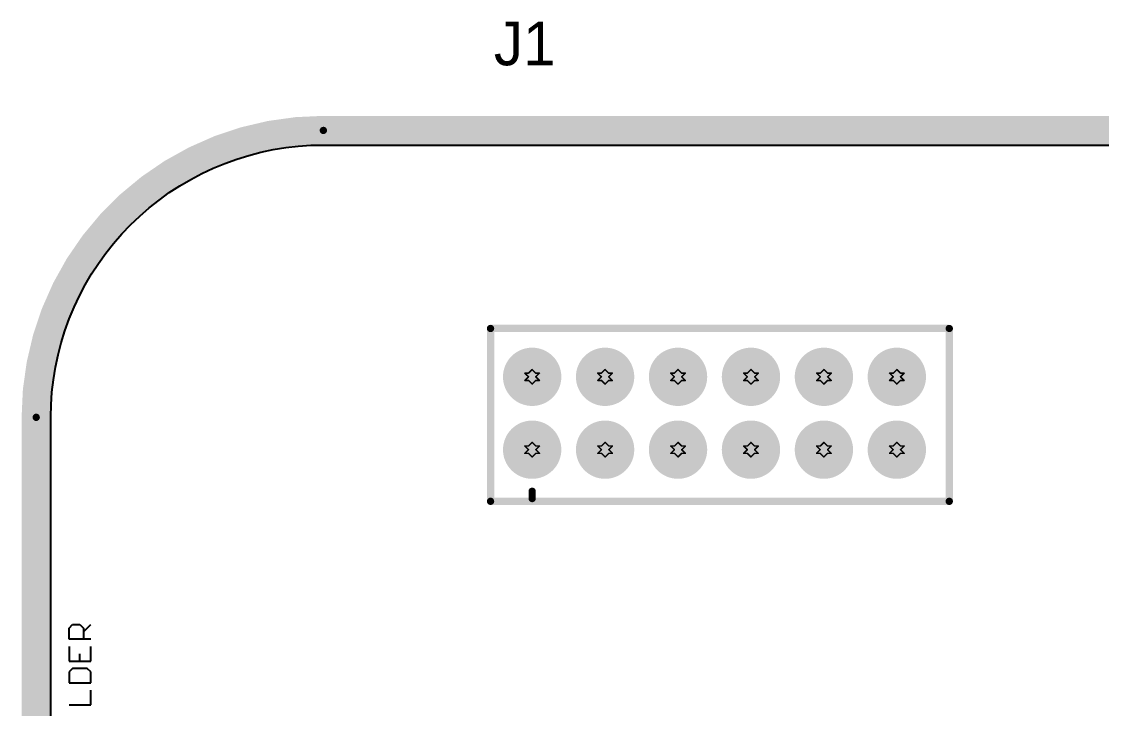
# Model space of a CAD drawing. Header units: millimetres. Extents: x 38 to 445, y 25 to 285.
# Drawn here: x 154.43 to 192.04, y 186.05 to 209.99 of the extents above; entities that cross this region are included whole.
import ezdxf

# ---------------------------------------------------------------- set-up
doc = ezdxf.new("R2010")
doc.units = ezdxf.units.MM
for name, color, linetype in [('BottomLayer', 5, 'Continuous'), ('BottomSolder', 6, 'Continuous'), ('DrillDrawing', 1, 'Continuous'), ('InternalPlane1', 76, 'Continuous'), ('InternalPlane2', 16, 'Continuous'), ('Mechanical2', 216, 'Continuous'), ('Mechanical8', 56, 'Continuous'), ('MultiLayer', 9, 'Continuous'), ('PadHoleLayer', 156, 'Continuous'), ('TopLayer', 1, 'Continuous'), ('TopOverlay', 2, 'Continuous'), ('TopSolder', 216, 'Continuous')]:
    doc.layers.add(name, color=color, linetype=linetype)

# ---------------------------------------------------------------- blocks, each defined once
blk = doc.blocks.new('PMOD_2')
at = {"layer": 'BottomLayer', "const_width": 0.75}
for points in [[(-0.375, 2.54, 1), (0.375, 2.54, 1)], [(2.165, 2.54, 1), (2.915, 2.54, 1)], [(4.705, 2.54, 1), (5.455, 2.54, 1)], [(7.245, 2.54, 1), (7.995, 2.54, 1)], [(9.785, 2.54, 1), (10.535, 2.54, 1)], [(12.325, 2.54, 1), (13.075, 2.54, 1)], [(-0.375, 0, 1), (0.375, 0, 1)], [(2.165, 0, 1), (2.915, 0, 1)], [(4.705, 0, 1), (5.455, 0, 1)], [(7.245, 0, 1), (7.995, 0, 1)], [(9.785, 0, 1), (10.535, 0, 1)], [(12.325, 0, 1), (13.075, 0, 1)]]:
    blk.add_lwpolyline(points, format="xyb", close=True, dxfattribs=at)
at = {"layer": 'BottomSolder', "const_width": 0.852}
for points in [[(-0.426, 2.54, 1), (0.426, 2.54, 1)], [(2.114, 2.54, 1), (2.966, 2.54, 1)], [(4.654, 2.54, 1), (5.506, 2.54, 1)], [(7.194, 2.54, 1), (8.046, 2.54, 1)], [(9.734, 2.54, 1), (10.586, 2.54, 1)], [(12.274, 2.54, 1), (13.126, 2.54, 1)], [(-0.426, 0, 1), (0.426, 0, 1)], [(2.114, 0, 1), (2.966, 0, 1)], [(4.654, 0, 1), (5.506, 0, 1)], [(7.194, 0, 1), (8.046, 0, 1)], [(9.734, 0, 1), (10.586, 0, 1)], [(12.274, 0, 1), (13.126, 0, 1)]]:
    blk.add_lwpolyline(points, format="xyb", close=True, dxfattribs=at)
at = {"layer": 'InternalPlane1', "const_width": 1.016}
for points in [[(-0.508, 2.54, 1), (0.508, 2.54, 1)], [(2.032, 2.54, 1), (3.048, 2.54, 1)], [(4.572, 2.54, 1), (5.588, 2.54, 1)], [(7.112, 2.54, 1), (8.128, 2.54, 1)], [(9.652, 2.54, 1), (10.668, 2.54, 1)], [(12.192, 2.54, 1), (13.208, 2.54, 1)], [(-0.508, 0, 1), (0.508, 0, 1)], [(2.032, 0, 1), (3.048, 0, 1)], [(4.572, 0, 1), (5.588, 0, 1)], [(7.112, 0, 1), (8.128, 0, 1)], [(9.652, 0, 1), (10.668, 0, 1)], [(12.192, 0, 1), (13.208, 0, 1)]]:
    blk.add_lwpolyline(points, format="xyb", close=True, dxfattribs=at)
at = {"layer": 'InternalPlane2', "const_width": 1.016}
for points in [[(-0.508, 2.54, 1), (0.508, 2.54, 1)], [(2.032, 2.54, 1), (3.048, 2.54, 1)], [(4.572, 2.54, 1), (5.588, 2.54, 1)], [(7.112, 2.54, 1), (8.128, 2.54, 1)], [(9.652, 2.54, 1), (10.668, 2.54, 1)], [(12.192, 2.54, 1), (13.208, 2.54, 1)], [(-0.508, 0, 1), (0.508, 0, 1)], [(2.032, 0, 1), (3.048, 0, 1)], [(4.572, 0, 1), (5.588, 0, 1)], [(7.112, 0, 1), (8.128, 0, 1)], [(9.652, 0, 1), (10.668, 0, 1)], [(12.192, 0, 1), (13.208, 0, 1)]]:
    blk.add_lwpolyline(points, format="xyb", close=True, dxfattribs=at)
at = {"layer": 'MultiLayer', "const_width": 0.75}
for points in [[(-0.375, 2.54, 1), (0.375, 2.54, 1)], [(2.165, 2.54, 1), (2.915, 2.54, 1)], [(4.705, 2.54, 1), (5.455, 2.54, 1)], [(7.245, 2.54, 1), (7.995, 2.54, 1)], [(9.785, 2.54, 1), (10.535, 2.54, 1)], [(12.325, 2.54, 1), (13.075, 2.54, 1)], [(-0.375, 0, 1), (0.375, 0, 1)], [(2.165, 0, 1), (2.915, 0, 1)], [(4.705, 0, 1), (5.455, 0, 1)], [(7.245, 0, 1), (7.995, 0, 1)], [(9.785, 0, 1), (10.535, 0, 1)], [(12.325, 0, 1), (13.075, 0, 1)]]:
    blk.add_lwpolyline(points, format="xyb", close=True, dxfattribs=at)
at = {"layer": 'PadHoleLayer', "const_width": 0.508}
for points in [[(-0.254, 2.54, 1), (0.254, 2.54, 1)], [(2.286, 2.54, 1), (2.794, 2.54, 1)], [(4.826, 2.54, 1), (5.334, 2.54, 1)], [(7.366, 2.54, 1), (7.874, 2.54, 1)], [(9.906, 2.54, 1), (10.414, 2.54, 1)], [(12.446, 2.54, 1), (12.954, 2.54, 1)], [(-0.254, 0, 1), (0.254, 0, 1)], [(2.286, 0, 1), (2.794, 0, 1)], [(4.826, 0, 1), (5.334, 0, 1)], [(7.366, 0, 1), (7.874, 0, 1)], [(9.906, 0, 1), (10.414, 0, 1)], [(12.446, 0, 1), (12.954, 0, 1)]]:
    blk.add_lwpolyline(points, format="xyb", close=True, dxfattribs=at)
at = {"layer": 'TopLayer', "const_width": 0.75}
for points in [[(-0.375, 2.54, 1), (0.375, 2.54, 1)], [(2.165, 2.54, 1), (2.915, 2.54, 1)], [(4.705, 2.54, 1), (5.455, 2.54, 1)], [(7.245, 2.54, 1), (7.995, 2.54, 1)], [(9.785, 2.54, 1), (10.535, 2.54, 1)], [(12.325, 2.54, 1), (13.075, 2.54, 1)], [(-0.375, 0, 1), (0.375, 0, 1)], [(2.165, 0, 1), (2.915, 0, 1)], [(4.705, 0, 1), (5.455, 0, 1)], [(7.245, 0, 1), (7.995, 0, 1)], [(9.785, 0, 1), (10.535, 0, 1)], [(12.325, 0, 1), (13.075, 0, 1)]]:
    blk.add_lwpolyline(points, format="xyb", close=True, dxfattribs=at)
at = {"layer": 'TopOverlay', "const_width": 0.254}
for points in [[(-1.45, 4.225), (14.525, 4.225)], [(-1.45, -1.8), (-1.45, 4.225)], [(14.525, -1.8), (14.525, 4.225)], [(0, -1.704), (0, -1.45)], [(-1.45, -1.8), (14.525, -1.8)]]:
    blk.add_lwpolyline(points, dxfattribs=at)
at = {"layer": 'TopOverlay', "const_width": 0.127}
for points in [[(-1.513, 4.225, 1), (-1.386, 4.225, 1)], [(-1.513, 4.225, 1), (-1.386, 4.225, 1)], [(14.462, 4.225, 1), (14.589, 4.225, 1)], [(14.462, 4.225, 1), (14.589, 4.225, 1)], [(-0.064, -1.45, 1), (0.064, -1.45, 1)], [(-1.513, -1.8, 1), (-1.386, -1.8, 1)], [(-1.513, -1.8, 1), (-1.386, -1.8, 1)], [(-0.064, -1.704, 1), (0.064, -1.704, 1)], [(14.462, -1.8, 1), (14.589, -1.8, 1)], [(14.462, -1.8, 1), (14.589, -1.8, 1)]]:
    blk.add_lwpolyline(points, format="xyb", close=True, dxfattribs=at)
at = {"layer": 'TopSolder', "const_width": 0.852}
for points in [[(-0.426, 2.54, 1), (0.426, 2.54, 1)], [(2.114, 2.54, 1), (2.966, 2.54, 1)], [(4.654, 2.54, 1), (5.506, 2.54, 1)], [(7.194, 2.54, 1), (8.046, 2.54, 1)], [(9.734, 2.54, 1), (10.586, 2.54, 1)], [(12.274, 2.54, 1), (13.126, 2.54, 1)], [(-0.426, 0, 1), (0.426, 0, 1)], [(2.114, 0, 1), (2.966, 0, 1)], [(4.654, 0, 1), (5.506, 0, 1)], [(7.194, 0, 1), (8.046, 0, 1)], [(9.734, 0, 1), (10.586, 0, 1)], [(12.274, 0, 1), (13.126, 0, 1)]]:
    blk.add_lwpolyline(points, format="xyb", close=True, dxfattribs=at)

msp = doc.modelspace()

# ---------------------------------------------------------------- linework, layer by layer
at = {"layer": 'DrillDrawing', "const_width": 0.0508}
for points in [[(172.085, 197.739), (172.212, 197.866)], [(172.212, 197.866), (172.339, 197.739)], [(174.625, 197.739), (174.752, 197.866)], [(174.752, 197.866), (174.879, 197.739)], [(177.165, 197.739), (177.292, 197.866)], [(177.292, 197.866), (177.419, 197.739)], [(179.705, 197.739), (179.832, 197.866)], [(179.832, 197.866), (179.959, 197.739)], [(182.245, 197.739), (182.372, 197.866)], [(182.372, 197.866), (182.499, 197.739)], [(184.785, 197.739), (184.912, 197.866)], [(184.912, 197.866), (185.039, 197.739)], [(171.958, 197.739), (172.085, 197.612)], [(171.958, 197.739), (172.085, 197.739)], [(171.958, 197.485), (172.085, 197.612)], [(171.958, 197.485), (172.085, 197.485)], [(172.085, 197.485), (172.212, 197.358)], [(172.212, 197.358), (172.339, 197.485)], [(172.339, 197.739), (172.466, 197.739)], [(172.339, 197.612), (172.466, 197.739)], [(172.339, 197.612), (172.466, 197.485)], [(172.339, 197.485), (172.466, 197.485)], [(174.498, 197.739), (174.625, 197.612)], [(174.498, 197.739), (174.625, 197.739)], [(174.498, 197.485), (174.625, 197.612)], [(174.498, 197.485), (174.625, 197.485)], [(174.625, 197.485), (174.752, 197.358)], [(174.752, 197.358), (174.879, 197.485)], [(174.879, 197.739), (175.006, 197.739)], [(174.879, 197.612), (175.006, 197.739)], [(174.879, 197.612), (175.006, 197.485)], [(174.879, 197.485), (175.006, 197.485)], [(177.038, 197.739), (177.165, 197.612)], [(177.038, 197.739), (177.165, 197.739)], [(177.038, 197.485), (177.165, 197.612)], [(177.038, 197.485), (177.165, 197.485)], [(177.165, 197.485), (177.292, 197.358)], [(177.292, 197.358), (177.419, 197.485)], [(177.419, 197.739), (177.546, 197.739)], [(177.419, 197.612), (177.546, 197.739)], [(177.419, 197.612), (177.546, 197.485)], [(177.419, 197.485), (177.546, 197.485)], [(179.578, 197.739), (179.705, 197.612)], [(179.578, 197.739), (179.705, 197.739)], [(179.578, 197.485), (179.705, 197.612)], [(179.578, 197.485), (179.705, 197.485)], [(179.705, 197.485), (179.832, 197.358)], [(179.832, 197.358), (179.959, 197.485)], [(179.959, 197.739), (180.086, 197.739)], [(179.959, 197.612), (180.086, 197.739)], [(179.959, 197.612), (180.086, 197.485)], [(179.959, 197.485), (180.086, 197.485)], [(182.118, 197.739), (182.245, 197.612)], [(182.118, 197.739), (182.245, 197.739)], [(182.118, 197.485), (182.245, 197.612)], [(182.118, 197.485), (182.245, 197.485)], [(182.245, 197.485), (182.372, 197.358)], [(182.372, 197.358), (182.499, 197.485)], [(182.499, 197.739), (182.626, 197.739)], [(182.499, 197.612), (182.626, 197.739)], [(182.499, 197.612), (182.626, 197.485)], [(182.499, 197.485), (182.626, 197.485)], [(184.658, 197.739), (184.785, 197.612)], [(184.658, 197.739), (184.785, 197.739)], [(184.658, 197.485), (184.785, 197.612)], [(184.658, 197.485), (184.785, 197.485)], [(184.785, 197.485), (184.912, 197.358)], [(184.912, 197.358), (185.039, 197.485)], [(185.039, 197.739), (185.166, 197.739)], [(185.039, 197.612), (185.166, 197.739)], [(185.039, 197.612), (185.166, 197.485)], [(185.039, 197.485), (185.166, 197.485)], [(171.958, 195.199), (172.085, 195.072)], [(171.958, 195.199), (172.085, 195.199)], [(172.085, 195.199), (172.212, 195.326)], [(172.212, 195.326), (172.339, 195.199)], [(172.339, 195.199), (172.466, 195.199)], [(172.339, 195.072), (172.466, 195.199)], [(174.498, 195.199), (174.625, 195.072)], [(174.498, 195.199), (174.625, 195.199)], [(174.625, 195.199), (174.752, 195.326)], [(174.752, 195.326), (174.879, 195.199)], [(174.879, 195.199), (175.006, 195.199)], [(174.879, 195.072), (175.006, 195.199)], [(177.038, 195.199), (177.165, 195.072)], [(177.038, 195.199), (177.165, 195.199)], [(177.165, 195.199), (177.292, 195.326)], [(177.292, 195.326), (177.419, 195.199)], [(177.419, 195.199), (177.546, 195.199)], [(177.419, 195.072), (177.546, 195.199)], [(179.578, 195.199), (179.705, 195.072)], [(179.578, 195.199), (179.705, 195.199)], [(179.705, 195.199), (179.832, 195.326)], [(179.832, 195.326), (179.959, 195.199)], [(179.959, 195.199), (180.086, 195.199)], [(179.959, 195.072), (180.086, 195.199)], [(182.118, 195.199), (182.245, 195.072)], [(182.118, 195.199), (182.245, 195.199)], [(182.245, 195.199), (182.372, 195.326)], [(182.372, 195.326), (182.499, 195.199)], [(182.499, 195.199), (182.626, 195.199)], [(182.499, 195.072), (182.626, 195.199)], [(184.658, 195.199), (184.785, 195.072)], [(184.658, 195.199), (184.785, 195.199)], [(184.785, 195.199), (184.912, 195.326)], [(184.912, 195.326), (185.039, 195.199)], [(185.039, 195.199), (185.166, 195.199)], [(185.039, 195.072), (185.166, 195.199)], [(171.958, 194.945), (172.085, 195.072)], [(171.958, 194.945), (172.085, 194.945)], [(172.085, 194.945), (172.212, 194.818)], [(172.212, 194.818), (172.339, 194.945)], [(172.339, 195.072), (172.466, 194.945)], [(172.339, 194.945), (172.466, 194.945)], [(174.498, 194.945), (174.625, 195.072)], [(174.498, 194.945), (174.625, 194.945)], [(174.625, 194.945), (174.752, 194.818)], [(174.752, 194.818), (174.879, 194.945)], [(174.879, 195.072), (175.006, 194.945)], [(174.879, 194.945), (175.006, 194.945)], [(177.038, 194.945), (177.165, 195.072)], [(177.038, 194.945), (177.165, 194.945)], [(177.165, 194.945), (177.292, 194.818)], [(177.292, 194.818), (177.419, 194.945)], [(177.419, 195.072), (177.546, 194.945)], [(177.419, 194.945), (177.546, 194.945)], [(179.578, 194.945), (179.705, 195.072)], [(179.578, 194.945), (179.705, 194.945)], [(179.705, 194.945), (179.832, 194.818)], [(179.832, 194.818), (179.959, 194.945)], [(179.959, 195.072), (180.086, 194.945)], [(179.959, 194.945), (180.086, 194.945)], [(182.118, 194.945), (182.245, 195.072)], [(182.118, 194.945), (182.245, 194.945)], [(182.245, 194.945), (182.372, 194.818)], [(182.372, 194.818), (182.499, 194.945)], [(182.499, 195.072), (182.626, 194.945)], [(182.499, 194.945), (182.626, 194.945)], [(184.658, 194.945), (184.785, 195.072)], [(184.658, 194.945), (184.785, 194.945)], [(184.785, 194.945), (184.912, 194.818)], [(184.912, 194.818), (185.039, 194.945)], [(185.039, 195.072), (185.166, 194.945)], [(185.039, 194.945), (185.166, 194.945)]]:
    msp.add_lwpolyline(points, dxfattribs=at)
at = {"layer": 'DrillDrawing', "const_width": 0.0254}
for points in [[(172.199, 197.866, 1), (172.225, 197.866, 1)], [(172.199, 197.866, 1), (172.225, 197.866, 1)], [(174.739, 197.866, 1), (174.765, 197.866, 1)], [(174.739, 197.866, 1), (174.765, 197.866, 1)], [(177.279, 197.866, 1), (177.305, 197.866, 1)], [(177.279, 197.866, 1), (177.305, 197.866, 1)], [(179.819, 197.866, 1), (179.845, 197.866, 1)], [(179.819, 197.866, 1), (179.845, 197.866, 1)], [(182.359, 197.866, 1), (182.385, 197.866, 1)], [(182.359, 197.866, 1), (182.385, 197.866, 1)], [(184.899, 197.866, 1), (184.925, 197.866, 1)], [(184.899, 197.866, 1), (184.925, 197.866, 1)], [(171.945, 197.739, 1), (171.971, 197.739, 1)], [(171.945, 197.739, 1), (171.971, 197.739, 1)], [(171.945, 197.485, 1), (171.971, 197.485, 1)], [(171.945, 197.485, 1), (171.971, 197.485, 1)], [(172.072, 197.739, 1), (172.098, 197.739, 1)], [(172.072, 197.739, 1), (172.098, 197.739, 1)], [(172.072, 197.612, 1), (172.098, 197.612, 1)], [(172.072, 197.612, 1), (172.098, 197.612, 1)], [(172.072, 197.485, 1), (172.098, 197.485, 1)], [(172.072, 197.485, 1), (172.098, 197.485, 1)], [(172.326, 197.739, 1), (172.352, 197.739, 1)], [(172.326, 197.739, 1), (172.352, 197.739, 1)], [(172.326, 197.612, 1), (172.352, 197.612, 1)], [(172.326, 197.612, 1), (172.352, 197.612, 1)], [(172.326, 197.485, 1), (172.352, 197.485, 1)], [(172.326, 197.485, 1), (172.352, 197.485, 1)], [(172.453, 197.739, 1), (172.479, 197.739, 1)], [(172.453, 197.739, 1), (172.479, 197.739, 1)], [(172.453, 197.485, 1), (172.479, 197.485, 1)], [(172.453, 197.485, 1), (172.479, 197.485, 1)], [(174.485, 197.739, 1), (174.511, 197.739, 1)], [(174.485, 197.739, 1), (174.511, 197.739, 1)], [(174.485, 197.485, 1), (174.511, 197.485, 1)], [(174.485, 197.485, 1), (174.511, 197.485, 1)], [(174.612, 197.739, 1), (174.638, 197.739, 1)], [(174.612, 197.739, 1), (174.638, 197.739, 1)], [(174.612, 197.612, 1), (174.638, 197.612, 1)], [(174.612, 197.612, 1), (174.638, 197.612, 1)], [(174.612, 197.485, 1), (174.638, 197.485, 1)], [(174.612, 197.485, 1), (174.638, 197.485, 1)], [(174.866, 197.739, 1), (174.892, 197.739, 1)], [(174.866, 197.739, 1), (174.892, 197.739, 1)], [(174.866, 197.612, 1), (174.892, 197.612, 1)], [(174.866, 197.612, 1), (174.892, 197.612, 1)], [(174.866, 197.485, 1), (174.892, 197.485, 1)], [(174.866, 197.485, 1), (174.892, 197.485, 1)], [(174.993, 197.739, 1), (175.019, 197.739, 1)], [(174.993, 197.739, 1), (175.019, 197.739, 1)], [(174.993, 197.485, 1), (175.019, 197.485, 1)], [(174.993, 197.485, 1), (175.019, 197.485, 1)], [(177.025, 197.739, 1), (177.051, 197.739, 1)], [(177.025, 197.739, 1), (177.051, 197.739, 1)], [(177.025, 197.485, 1), (177.051, 197.485, 1)], [(177.025, 197.485, 1), (177.051, 197.485, 1)], [(177.152, 197.739, 1), (177.178, 197.739, 1)], [(177.152, 197.739, 1), (177.178, 197.739, 1)], [(177.152, 197.612, 1), (177.178, 197.612, 1)], [(177.152, 197.612, 1), (177.178, 197.612, 1)], [(177.152, 197.485, 1), (177.178, 197.485, 1)], [(177.152, 197.485, 1), (177.178, 197.485, 1)], [(177.406, 197.739, 1), (177.432, 197.739, 1)], [(177.406, 197.739, 1), (177.432, 197.739, 1)], [(177.406, 197.612, 1), (177.432, 197.612, 1)], [(177.406, 197.612, 1), (177.432, 197.612, 1)], [(177.406, 197.485, 1), (177.432, 197.485, 1)], [(177.406, 197.485, 1), (177.432, 197.485, 1)], [(177.533, 197.739, 1), (177.559, 197.739, 1)], [(177.533, 197.739, 1), (177.559, 197.739, 1)], [(177.533, 197.485, 1), (177.559, 197.485, 1)], [(177.533, 197.485, 1), (177.559, 197.485, 1)], [(179.565, 197.739, 1), (179.591, 197.739, 1)], [(179.565, 197.739, 1), (179.591, 197.739, 1)], [(179.565, 197.485, 1), (179.591, 197.485, 1)], [(179.565, 197.485, 1), (179.591, 197.485, 1)], [(179.692, 197.739, 1), (179.718, 197.739, 1)], [(179.692, 197.739, 1), (179.718, 197.739, 1)], [(179.692, 197.612, 1), (179.718, 197.612, 1)], [(179.692, 197.612, 1), (179.718, 197.612, 1)], [(179.692, 197.485, 1), (179.718, 197.485, 1)], [(179.692, 197.485, 1), (179.718, 197.485, 1)], [(179.946, 197.739, 1), (179.972, 197.739, 1)], [(179.946, 197.739, 1), (179.972, 197.739, 1)], [(179.946, 197.612, 1), (179.972, 197.612, 1)], [(179.946, 197.612, 1), (179.972, 197.612, 1)], [(179.946, 197.485, 1), (179.972, 197.485, 1)], [(179.946, 197.485, 1), (179.972, 197.485, 1)], [(180.073, 197.739, 1), (180.099, 197.739, 1)], [(180.073, 197.739, 1), (180.099, 197.739, 1)], [(180.073, 197.485, 1), (180.099, 197.485, 1)], [(180.073, 197.485, 1), (180.099, 197.485, 1)], [(182.105, 197.739, 1), (182.131, 197.739, 1)], [(182.105, 197.739, 1), (182.131, 197.739, 1)], [(182.105, 197.485, 1), (182.131, 197.485, 1)], [(182.105, 197.485, 1), (182.131, 197.485, 1)], [(182.232, 197.739, 1), (182.258, 197.739, 1)], [(182.232, 197.739, 1), (182.258, 197.739, 1)], [(182.232, 197.612, 1), (182.258, 197.612, 1)], [(182.232, 197.612, 1), (182.258, 197.612, 1)], [(182.232, 197.485, 1), (182.258, 197.485, 1)], [(182.232, 197.485, 1), (182.258, 197.485, 1)], [(182.486, 197.739, 1), (182.512, 197.739, 1)], [(182.486, 197.739, 1), (182.512, 197.739, 1)], [(182.486, 197.612, 1), (182.512, 197.612, 1)], [(182.486, 197.612, 1), (182.512, 197.612, 1)], [(182.486, 197.485, 1), (182.512, 197.485, 1)], [(182.486, 197.485, 1), (182.512, 197.485, 1)], [(182.613, 197.739, 1), (182.639, 197.739, 1)], [(182.613, 197.739, 1), (182.639, 197.739, 1)], [(182.613, 197.485, 1), (182.639, 197.485, 1)], [(182.613, 197.485, 1), (182.639, 197.485, 1)], [(184.645, 197.739, 1), (184.671, 197.739, 1)], [(184.645, 197.739, 1), (184.671, 197.739, 1)], [(184.645, 197.485, 1), (184.671, 197.485, 1)], [(184.645, 197.485, 1), (184.671, 197.485, 1)], [(184.772, 197.739, 1), (184.798, 197.739, 1)], [(184.772, 197.739, 1), (184.798, 197.739, 1)], [(184.772, 197.612, 1), (184.798, 197.612, 1)], [(184.772, 197.612, 1), (184.798, 197.612, 1)], [(184.772, 197.485, 1), (184.798, 197.485, 1)], [(184.772, 197.485, 1), (184.798, 197.485, 1)], [(185.026, 197.739, 1), (185.052, 197.739, 1)], [(185.026, 197.739, 1), (185.052, 197.739, 1)], [(185.026, 197.612, 1), (185.052, 197.612, 1)], [(185.026, 197.612, 1), (185.052, 197.612, 1)], [(185.026, 197.485, 1), (185.052, 197.485, 1)], [(185.026, 197.485, 1), (185.052, 197.485, 1)], [(185.153, 197.739, 1), (185.179, 197.739, 1)], [(185.153, 197.739, 1), (185.179, 197.739, 1)], [(185.153, 197.485, 1), (185.179, 197.485, 1)], [(185.153, 197.485, 1), (185.179, 197.485, 1)], [(172.199, 197.358, 1), (172.225, 197.358, 1)], [(172.199, 197.358, 1), (172.225, 197.358, 1)], [(174.739, 197.358, 1), (174.765, 197.358, 1)], [(174.739, 197.358, 1), (174.765, 197.358, 1)], [(177.279, 197.358, 1), (177.305, 197.358, 1)], [(177.279, 197.358, 1), (177.305, 197.358, 1)], [(179.819, 197.358, 1), (179.845, 197.358, 1)], [(179.819, 197.358, 1), (179.845, 197.358, 1)], [(182.359, 197.358, 1), (182.385, 197.358, 1)], [(182.359, 197.358, 1), (182.385, 197.358, 1)], [(184.899, 197.358, 1), (184.925, 197.358, 1)], [(184.899, 197.358, 1), (184.925, 197.358, 1)], [(171.945, 195.199, 1), (171.971, 195.199, 1)], [(171.945, 195.199, 1), (171.971, 195.199, 1)], [(172.072, 195.199, 1), (172.098, 195.199, 1)], [(172.072, 195.199, 1), (172.098, 195.199, 1)], [(172.199, 195.326, 1), (172.225, 195.326, 1)], [(172.199, 195.326, 1), (172.225, 195.326, 1)], [(172.326, 195.199, 1), (172.352, 195.199, 1)], [(172.326, 195.199, 1), (172.352, 195.199, 1)], [(172.453, 195.199, 1), (172.479, 195.199, 1)], [(172.453, 195.199, 1), (172.479, 195.199, 1)], [(174.485, 195.199, 1), (174.511, 195.199, 1)], [(174.485, 195.199, 1), (174.511, 195.199, 1)], [(174.612, 195.199, 1), (174.638, 195.199, 1)], [(174.612, 195.199, 1), (174.638, 195.199, 1)], [(174.739, 195.326, 1), (174.765, 195.326, 1)], [(174.739, 195.326, 1), (174.765, 195.326, 1)], [(174.866, 195.199, 1), (174.892, 195.199, 1)], [(174.866, 195.199, 1), (174.892, 195.199, 1)], [(174.993, 195.199, 1), (175.019, 195.199, 1)], [(174.993, 195.199, 1), (175.019, 195.199, 1)], [(177.025, 195.199, 1), (177.051, 195.199, 1)], [(177.025, 195.199, 1), (177.051, 195.199, 1)], [(177.152, 195.199, 1), (177.178, 195.199, 1)], [(177.152, 195.199, 1), (177.178, 195.199, 1)], [(177.279, 195.326, 1), (177.305, 195.326, 1)], [(177.279, 195.326, 1), (177.305, 195.326, 1)], [(177.406, 195.199, 1), (177.432, 195.199, 1)], [(177.406, 195.199, 1), (177.432, 195.199, 1)], [(177.533, 195.199, 1), (177.559, 195.199, 1)], [(177.533, 195.199, 1), (177.559, 195.199, 1)], [(179.565, 195.199, 1), (179.591, 195.199, 1)], [(179.565, 195.199, 1), (179.591, 195.199, 1)], [(179.692, 195.199, 1), (179.718, 195.199, 1)], [(179.692, 195.199, 1), (179.718, 195.199, 1)], [(179.819, 195.326, 1), (179.845, 195.326, 1)], [(179.819, 195.326, 1), (179.845, 195.326, 1)], [(179.946, 195.199, 1), (179.972, 195.199, 1)], [(179.946, 195.199, 1), (179.972, 195.199, 1)], [(180.073, 195.199, 1), (180.099, 195.199, 1)], [(180.073, 195.199, 1), (180.099, 195.199, 1)], [(182.105, 195.199, 1), (182.131, 195.199, 1)], [(182.105, 195.199, 1), (182.131, 195.199, 1)], [(182.232, 195.199, 1), (182.258, 195.199, 1)], [(182.232, 195.199, 1), (182.258, 195.199, 1)], [(182.359, 195.326, 1), (182.385, 195.326, 1)], [(182.359, 195.326, 1), (182.385, 195.326, 1)], [(182.486, 195.199, 1), (182.512, 195.199, 1)], [(182.486, 195.199, 1), (182.512, 195.199, 1)], [(182.613, 195.199, 1), (182.639, 195.199, 1)], [(182.613, 195.199, 1), (182.639, 195.199, 1)], [(184.645, 195.199, 1), (184.671, 195.199, 1)], [(184.645, 195.199, 1), (184.671, 195.199, 1)], [(184.772, 195.199, 1), (184.798, 195.199, 1)], [(184.772, 195.199, 1), (184.798, 195.199, 1)], [(184.899, 195.326, 1), (184.925, 195.326, 1)], [(184.899, 195.326, 1), (184.925, 195.326, 1)], [(185.026, 195.199, 1), (185.052, 195.199, 1)], [(185.026, 195.199, 1), (185.052, 195.199, 1)], [(185.153, 195.199, 1), (185.179, 195.199, 1)], [(185.153, 195.199, 1), (185.179, 195.199, 1)], [(171.945, 194.945, 1), (171.971, 194.945, 1)], [(171.945, 194.945, 1), (171.971, 194.945, 1)], [(172.072, 195.072, 1), (172.098, 195.072, 1)], [(172.072, 195.072, 1), (172.098, 195.072, 1)], [(172.072, 194.945, 1), (172.098, 194.945, 1)], [(172.072, 194.945, 1), (172.098, 194.945, 1)], [(172.199, 194.818, 1), (172.225, 194.818, 1)], [(172.199, 194.818, 1), (172.225, 194.818, 1)], [(172.326, 195.072, 1), (172.352, 195.072, 1)], [(172.326, 195.072, 1), (172.352, 195.072, 1)], [(172.326, 194.945, 1), (172.352, 194.945, 1)], [(172.326, 194.945, 1), (172.352, 194.945, 1)], [(172.453, 194.945, 1), (172.479, 194.945, 1)], [(172.453, 194.945, 1), (172.479, 194.945, 1)], [(174.485, 194.945, 1), (174.511, 194.945, 1)], [(174.485, 194.945, 1), (174.511, 194.945, 1)], [(174.612, 195.072, 1), (174.638, 195.072, 1)], [(174.612, 195.072, 1), (174.638, 195.072, 1)], [(174.612, 194.945, 1), (174.638, 194.945, 1)], [(174.612, 194.945, 1), (174.638, 194.945, 1)], [(174.739, 194.818, 1), (174.765, 194.818, 1)], [(174.739, 194.818, 1), (174.765, 194.818, 1)], [(174.866, 195.072, 1), (174.892, 195.072, 1)], [(174.866, 195.072, 1), (174.892, 195.072, 1)], [(174.866, 194.945, 1), (174.892, 194.945, 1)], [(174.866, 194.945, 1), (174.892, 194.945, 1)], [(174.993, 194.945, 1), (175.019, 194.945, 1)], [(174.993, 194.945, 1), (175.019, 194.945, 1)], [(177.025, 194.945, 1), (177.051, 194.945, 1)], [(177.025, 194.945, 1), (177.051, 194.945, 1)], [(177.152, 195.072, 1), (177.178, 195.072, 1)], [(177.152, 195.072, 1), (177.178, 195.072, 1)], [(177.152, 194.945, 1), (177.178, 194.945, 1)], [(177.152, 194.945, 1), (177.178, 194.945, 1)], [(177.279, 194.818, 1), (177.305, 194.818, 1)], [(177.279, 194.818, 1), (177.305, 194.818, 1)], [(177.406, 195.072, 1), (177.432, 195.072, 1)], [(177.406, 195.072, 1), (177.432, 195.072, 1)], [(177.406, 194.945, 1), (177.432, 194.945, 1)], [(177.406, 194.945, 1), (177.432, 194.945, 1)], [(177.533, 194.945, 1), (177.559, 194.945, 1)], [(177.533, 194.945, 1), (177.559, 194.945, 1)], [(179.565, 194.945, 1), (179.591, 194.945, 1)], [(179.565, 194.945, 1), (179.591, 194.945, 1)], [(179.692, 195.072, 1), (179.718, 195.072, 1)], [(179.692, 195.072, 1), (179.718, 195.072, 1)], [(179.692, 194.945, 1), (179.718, 194.945, 1)], [(179.692, 194.945, 1), (179.718, 194.945, 1)], [(179.819, 194.818, 1), (179.845, 194.818, 1)], [(179.819, 194.818, 1), (179.845, 194.818, 1)], [(179.946, 195.072, 1), (179.972, 195.072, 1)], [(179.946, 195.072, 1), (179.972, 195.072, 1)], [(179.946, 194.945, 1), (179.972, 194.945, 1)], [(179.946, 194.945, 1), (179.972, 194.945, 1)], [(180.073, 194.945, 1), (180.099, 194.945, 1)], [(180.073, 194.945, 1), (180.099, 194.945, 1)], [(182.105, 194.945, 1), (182.131, 194.945, 1)], [(182.105, 194.945, 1), (182.131, 194.945, 1)], [(182.232, 195.072, 1), (182.258, 195.072, 1)], [(182.232, 195.072, 1), (182.258, 195.072, 1)], [(182.232, 194.945, 1), (182.258, 194.945, 1)], [(182.232, 194.945, 1), (182.258, 194.945, 1)], [(182.359, 194.818, 1), (182.385, 194.818, 1)], [(182.359, 194.818, 1), (182.385, 194.818, 1)], [(182.486, 195.072, 1), (182.512, 195.072, 1)], [(182.486, 195.072, 1), (182.512, 195.072, 1)], [(182.486, 194.945, 1), (182.512, 194.945, 1)], [(182.486, 194.945, 1), (182.512, 194.945, 1)], [(182.613, 194.945, 1), (182.639, 194.945, 1)], [(182.613, 194.945, 1), (182.639, 194.945, 1)], [(184.645, 194.945, 1), (184.671, 194.945, 1)], [(184.645, 194.945, 1), (184.671, 194.945, 1)], [(184.772, 195.072, 1), (184.798, 195.072, 1)], [(184.772, 195.072, 1), (184.798, 195.072, 1)], [(184.772, 194.945, 1), (184.798, 194.945, 1)], [(184.772, 194.945, 1), (184.798, 194.945, 1)], [(184.899, 194.818, 1), (184.925, 194.818, 1)], [(184.899, 194.818, 1), (184.925, 194.818, 1)], [(185.026, 195.072, 1), (185.052, 195.072, 1)], [(185.026, 195.072, 1), (185.052, 195.072, 1)], [(185.026, 194.945, 1), (185.052, 194.945, 1)], [(185.026, 194.945, 1), (185.052, 194.945, 1)], [(185.153, 194.945, 1), (185.179, 194.945, 1)], [(185.153, 194.945, 1), (185.179, 194.945, 1)]]:
    msp.add_lwpolyline(points, format="xyb", close=True, dxfattribs=at)
at = {"layer": 'InternalPlane1'}
for p, q in [((164.502, 205.682), (164.92, 205.692)), ((164.92, 205.692), (164.94, 205.69)), ((161.924, 205.2), (162.342, 205.33)), ((162.342, 205.33), (162.767, 205.44)), ((162.767, 205.44), (163.196, 205.53)), ((163.196, 205.53), (163.629, 205.601)), ((163.629, 205.601), (164.064, 205.652)), ((164.064, 205.652), (164.502, 205.682)), ((164.94, 205.69), (389.94, 205.69)), ((161.106, 204.883), (161.511, 205.051)), ((161.511, 205.051), (161.924, 205.2)), ((160.321, 204.492), (160.709, 204.697)), ((160.709, 204.697), (161.106, 204.883)), ((159.576, 204.031), (159.943, 204.27)), ((159.943, 204.27), (160.321, 204.492)), ((159.22, 203.775), (159.576, 204.031)), ((158.545, 203.215), (158.876, 203.503)), ((158.876, 203.503), (159.22, 203.775)), ((158.228, 202.912), (158.545, 203.215)), ((157.925, 202.595), (158.228, 202.912)), ((157.637, 202.264), (157.925, 202.595)), ((157.365, 201.92), (157.637, 202.264)), ((156.87, 201.197), (157.109, 201.564)), ((157.109, 201.564), (157.365, 201.92)), ((156.648, 200.819), (156.87, 201.197)), ((156.443, 200.431), (156.648, 200.819)), ((156.257, 200.034), (156.443, 200.431)), ((156.089, 199.629), (156.257, 200.034)), ((155.94, 199.216), (156.089, 199.629)), ((155.81, 198.798), (155.94, 199.216)), ((155.7, 198.373), (155.81, 198.798)), ((155.61, 197.944), (155.7, 198.373)), ((155.539, 197.511), (155.61, 197.944)), ((155.488, 197.076), (155.539, 197.511)), ((155.458, 196.638), (155.488, 197.076)), ((155.448, 196.22), (155.458, 196.638)), ((155.45, 196.2), (155.448, 196.22)), ((155.45, 86.2), (155.45, 196.2))]:
    msp.add_line(p, q, dxfattribs=at)
at = {"layer": 'InternalPlane1', "const_width": 1.016}
msp.add_lwpolyline([(154.94, 196.2, -0.414214), (164.94, 206.2)], format="xyb", dxfattribs=at)
for points in [[(164.94, 206.2), (389.94, 206.2)], [(154.94, 86.2), (154.94, 196.2)]]:
    msp.add_lwpolyline(points, dxfattribs=at)
at = {"layer": 'InternalPlane1', "const_width": 0.508}
for points in [[(164.686, 206.2, 1), (165.194, 206.2, 1)], [(164.686, 206.2, 1), (165.194, 206.2, 1)], [(154.686, 196.2, 1), (155.194, 196.2, 1)], [(154.686, 196.2, 1), (155.194, 196.2, 1)]]:
    msp.add_lwpolyline(points, format="xyb", close=True, dxfattribs=at)
at = {"layer": 'InternalPlane2'}
for p, q in [((164.502, 205.682), (164.92, 205.692)), ((164.92, 205.692), (164.94, 205.69)), ((161.924, 205.2), (162.342, 205.33)), ((162.342, 205.33), (162.767, 205.44)), ((162.767, 205.44), (163.196, 205.53)), ((163.196, 205.53), (163.629, 205.601)), ((163.629, 205.601), (164.064, 205.652)), ((164.064, 205.652), (164.502, 205.682)), ((164.94, 205.69), (389.94, 205.69)), ((161.106, 204.883), (161.511, 205.051)), ((161.511, 205.051), (161.924, 205.2)), ((160.321, 204.492), (160.709, 204.697)), ((160.709, 204.697), (161.106, 204.883)), ((159.576, 204.031), (159.943, 204.27)), ((159.943, 204.27), (160.321, 204.492)), ((159.22, 203.775), (159.576, 204.031)), ((158.545, 203.215), (158.876, 203.503)), ((158.876, 203.503), (159.22, 203.775)), ((158.228, 202.912), (158.545, 203.215)), ((157.925, 202.595), (158.228, 202.912)), ((157.637, 202.264), (157.925, 202.595)), ((157.365, 201.92), (157.637, 202.264)), ((156.87, 201.197), (157.109, 201.564)), ((157.109, 201.564), (157.365, 201.92)), ((156.648, 200.819), (156.87, 201.197)), ((156.443, 200.431), (156.648, 200.819)), ((156.257, 200.034), (156.443, 200.431)), ((156.089, 199.629), (156.257, 200.034)), ((155.94, 199.216), (156.089, 199.629)), ((155.81, 198.798), (155.94, 199.216)), ((155.7, 198.373), (155.81, 198.798)), ((155.61, 197.944), (155.7, 198.373)), ((155.539, 197.511), (155.61, 197.944)), ((155.488, 197.076), (155.539, 197.511)), ((155.458, 196.638), (155.488, 197.076)), ((155.448, 196.22), (155.458, 196.638)), ((155.45, 196.2), (155.448, 196.22)), ((155.45, 86.2), (155.45, 196.2))]:
    msp.add_line(p, q, dxfattribs=at)
at = {"layer": 'InternalPlane2', "const_width": 1.016}
msp.add_lwpolyline([(154.94, 196.2, -0.414214), (164.94, 206.2)], format="xyb", dxfattribs=at)
for points in [[(164.94, 206.2), (389.94, 206.2)], [(154.94, 86.2), (154.94, 196.2)]]:
    msp.add_lwpolyline(points, dxfattribs=at)
at = {"layer": 'InternalPlane2', "const_width": 0.508}
for points in [[(164.686, 206.2, 1), (165.194, 206.2, 1)], [(164.686, 206.2, 1), (165.194, 206.2, 1)], [(154.686, 196.2, 1), (155.194, 196.2, 1)], [(154.686, 196.2, 1), (155.194, 196.2, 1)]]:
    msp.add_lwpolyline(points, format="xyb", close=True, dxfattribs=at)
at = {"layer": 'Mechanical2', "const_width": 0.254}
msp.add_lwpolyline([(154.94, 196.2, -0.414214), (164.94, 206.2)], format="xyb", dxfattribs=at)
for points in [[(164.94, 206.2), (389.94, 206.2)], [(154.94, 86.2), (154.94, 196.2)]]:
    msp.add_lwpolyline(points, dxfattribs=at)
at = {"layer": 'Mechanical2', "const_width": 0.127}
for points in [[(164.877, 206.2, 1), (165.004, 206.2, 1)], [(164.877, 206.2, 1), (165.004, 206.2, 1)], [(154.876, 196.2, 1), (155.004, 196.2, 1)], [(154.876, 196.2, 1), (155.004, 196.2, 1)]]:
    msp.add_lwpolyline(points, format="xyb", close=True, dxfattribs=at)
at = {"layer": 'Mechanical8'}
for p, q in [((156.083, 188.846), (156.21, 188.973)), ((156.083, 188.465), (156.083, 188.846)), ((156.21, 188.973), (156.464, 188.973)), ((156.464, 188.973), (156.591, 188.846)), ((156.591, 188.719), (156.845, 188.973)), ((156.591, 188.846), (156.591, 188.465)), ((156.845, 188.465), (156.083, 188.465)), ((156.083, 188.211), (156.083, 187.704)), ((156.845, 187.704), (156.845, 188.211)), ((156.083, 187.704), (156.845, 187.704)), ((156.464, 187.704), (156.464, 187.957)), ((156.21, 187.45), (156.083, 187.323)), ((156.083, 187.323), (156.083, 186.942)), ((156.718, 187.45), (156.21, 187.45)), ((156.845, 187.323), (156.718, 187.45)), ((156.845, 186.942), (156.845, 187.323)), ((156.083, 186.942), (156.845, 186.942)), ((156.845, 186.18), (156.845, 186.688)), ((156.083, 186.18), (156.845, 186.18))]:
    msp.add_line(p, q, dxfattribs=at)

# ---------------------------------------------------------------- block references
msp.add_blockref('PMOD_2', (172.212, 195.072))

# ---------------------------------------------------------------- texts
at = {"layer": 'TopOverlay'}
msp.add_text('J1', height=1.524, dxfattribs=at).set_placement((170.879, 208.47))

doc.saveas('drawing.dxf')
